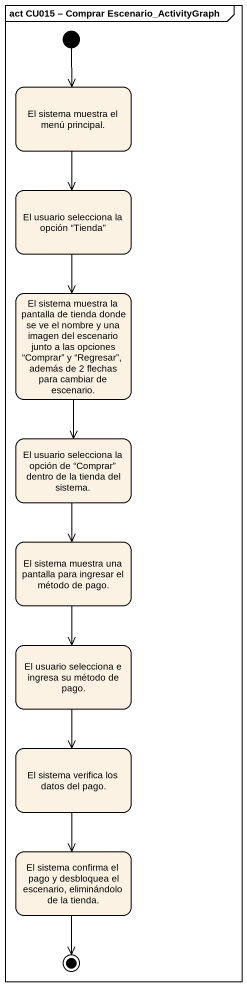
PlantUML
@startuml
mainframe act CU015 – Comprar Escenario_ActivityGraph
hide empty description
state "El sistema muestra el menú principal." as El_sistema_muestra_el_menú
state "El usuario selecciona la opción “Tienda”" as El_usuario_selecciona_la
state "El sistema muestra la pantalla de tienda donde se ve el nombre y una imagen del escenario junto a las opciones “Comprar” y “Regresar”, además de 2 flechas para cambiar de escenario." as El_sistema_muestra_la
state "El usuario selecciona la opción de “Comprar” dentro de la tienda del sistema." as El_usuario_selecciona_la_2
state "El sistema muestra una pantalla para ingresar el método de pago." as El_sistema_muestra_una
state "El usuario selecciona e ingresa su método de pago." as El_usuario_selecciona_e
state "El sistema verifica los datos del pago." as El_sistema_verifica_los
state "El sistema confirma el pago y desbloquea el escenario, eliminándolo de la tienda." as El_sistema_confirma_el_pago
[*] --> El_sistema_muestra_el_menú
El_sistema_muestra_el_menú --> El_usuario_selecciona_la
El_usuario_selecciona_la --> El_sistema_muestra_la
El_sistema_muestra_la --> El_usuario_selecciona_la_2
El_usuario_selecciona_la_2 --> El_sistema_muestra_una
El_sistema_muestra_una --> El_usuario_selecciona_e
El_usuario_selecciona_e --> El_sistema_verifica_los
El_sistema_verifica_los --> El_sistema_confirma_el_pago
El_sistema_confirma_el_pago --> [*]
@enduml
